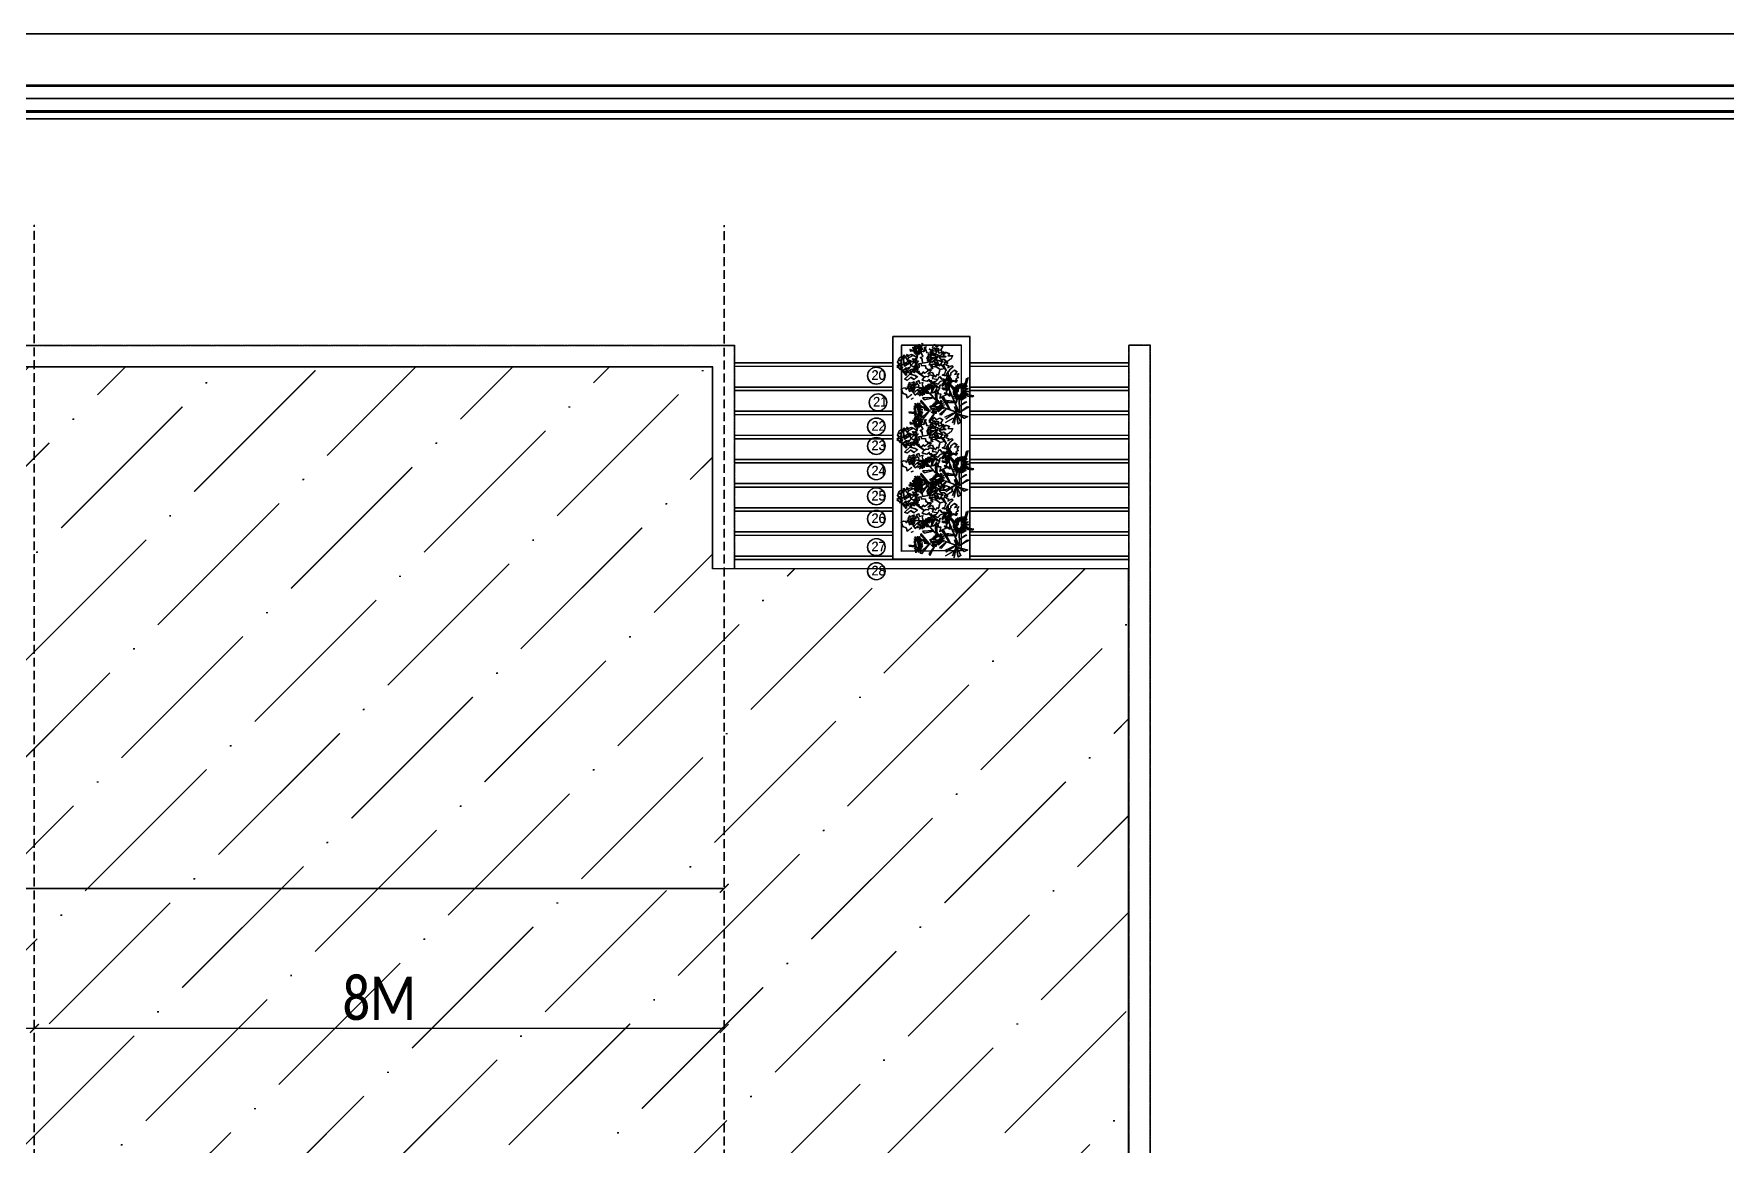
# Model space of a CAD drawing. Header units: inches. Extents: x 4821 to 127877, y 58012 to 433683.
# Drawn here: x 78021 to 97645, y 242159 to 255049 of the extents above; entities that cross this region are included whole.
import ezdxf

# ---------------------------------------------------------------- set-up
doc = ezdxf.new("R2010")
doc.units = ezdxf.units.IN
doc.header["$MEASUREMENT"] = 0
doc.linetypes.add('01-xa-b02-ground floor plan-h$0$HIDDENX2', pattern=[0.75, 0.5, -0.25])
doc.linetypes.add('DLINE', pattern=[0.55, 0.3, -0.25])
for name, color, linetype in [('A-ANNO-DIMS', 90, 'Continuous'), ('A-COLS-TONE', 252, 'Continuous'), ('A-FLOR-OVHD', 21, 'DLINE'), ('A-FLOR-STRS', 11, 'Continuous'), ('A-FURN-FIXD', 10, 'Continuous'), ('A-WALL', 53, 'Continuous'), ('ELECTRICAL', 4, 'Continuous')]:
    doc.layers.add(name, color=color, linetype=linetype)
doc.styles.add('T25-100', font='calibri.ttf', dxfattribs={"width": 0.8, "height": 250})
doc.styles.add('T25-200', font='calibri.ttf', dxfattribs={"width": 0.8, "height": 500})
doc.styles.add('Xarab', font='xarab.shx')
doc.dimstyles.new('D100', dxfattribs={"dimtxt": 250, "dimasz": 100, "dimexe": 0.18, "dimexo": 0.0625, "dimgap": 90, "dimtad": 1, "dimdec": 0, "dimrnd": 5, "dimzin": 9, "dimdsep": 46, "dimtxsty": 'T25-100', "dimblk": 'ARCHTICK', "dimcen": 90, "dimse1": 1, "dimse2": 1, "dimclrd": 256, "dimclre": 90, "dimclrt": 7, "dimazin": 0, "dimtfac": 200, "dimtdec": 0, "dimtofl": 0, "dimtmove": 2, "dimatfit": 3, "dimldrblk": 'DOT', "dimfxl": 1, "dimtolj": 1, "dimarcsym": 0})

# ---------------------------------------------------------------- blocks, each defined once
blk = doc.blocks.new('BANDA-MOATAZ')
at = {"color": 10}
blk.add_lwpolyline([(0, 0), (0, 40500), (-57155, 40500), (-57155, 0)], close=True, dxfattribs=at)
at = {"const_width": 17.5}
for points in [[(-350, 350), (-350, 40150), (-56805, 40150), (-56805, 350)], [(-525, 5112), (-525, 39975), (-56630, 39975), (-56630, 5112)]]:
    blk.add_lwpolyline(points, close=True, dxfattribs=at)
at = {"color": 131}
blk.add_lwpolyline([(-438, 438), (-438, 40062), (-56718, 40062), (-56718, 438)], close=True, dxfattribs=at)
at = {"layer": 'ELECTRICAL', "color": 131}
blk.add_lwpolyline([(-575, 5162), (-575, 39925), (-56580, 39925), (-56580, 5162)], close=True, dxfattribs=at)
blk = doc.blocks.new('A$C37701CC9')
at = {"layer": 'A-FURN-FIXD', "linetype": 'Continuous'}
for p, q in [((0.041, 0.543), (0.034, 0.505)), ((0.034, 0.505), (0.1, 0.451)), ((0.101, 0.445), (0.041, 0.543)), ((0.102, 0.473), (0.136, 0.564)), ((0.127, 0.582), (0.103, 0.475)), ((0.241, 0.512), (0.11, 0.477)), ((0.136, 0.564), (0.127, 0.582)), ((0.182, 0.572), (0.161, 0.492)), ((0.163, 0.495), (0.186, 0.562)), ((0.186, 0.562), (0.182, 0.572)), ((0.212, 0.647), (0.218, 0.655)), ((0.233, 0.597), (0.212, 0.647)), ((0.26, 0.529), (0.212, 0.539)), ((0.212, 0.539), (0.259, 0.533)), ((0.259, 0.533), (0.215, 0.559)), ((0.215, 0.559), (0.265, 0.539)), ((0.217, 0.516), (0.26, 0.529)), ((0.257, 0.52), (0.217, 0.516)), ((0.218, 0.655), (0.243, 0.601)), ((0.265, 0.539), (0.222, 0.578)), ((0.222, 0.578), (0.273, 0.549)), ((0.222, 0.488), (0.257, 0.52)), ((0.258, 0.513), (0.222, 0.488)), ((0.234, 0.48), (0.258, 0.513)), ((0.267, 0.507), (0.234, 0.48)), ((0.273, 0.549), (0.237, 0.593)), ((0.237, 0.593), (0.281, 0.562)), ((0.248, 0.47), (0.267, 0.507)), ((0.275, 0.5), (0.248, 0.47)), ((0.281, 0.562), (0.249, 0.608)), ((0.249, 0.608), (0.286, 0.571)), ((0.267, 0.464), (0.275, 0.5)), ((0.283, 0.499), (0.267, 0.464)), ((0.286, 0.571), (0.273, 0.62)), ((0.273, 0.62), (0.297, 0.575)), ((0.288, 0.469), (0.283, 0.499)), ((0.291, 0.502), (0.288, 0.469)), ((0.319, 0.508), (0.29, 0.501)), ((0.29, 0.501), (0.394, 0.463)), ((0.305, 0.472), (0.291, 0.502)), ((0.297, 0.575), (0.3, 0.624)), ((0.3, 0.624), (0.309, 0.578)), ((0.302, 0.504), (0.3, 0.508)), ((0.3, 0.505), (0.3, 0.508)), ((0.302, 0.496), (0.305, 0.472)), ((0.306, 0.494), (0.314, 0.475)), ((0.309, 0.578), (0.329, 0.622)), ((0.313, 0.507), (0.31, 0.513)), ((0.31, 0.507), (0.31, 0.513)), ((0.321, 0.507), (0.316, 0.523)), ((0.346, 0.497), (0.319, 0.52)), ((0.388, 0.473), (0.319, 0.508)), ((0.329, 0.622), (0.324, 0.578)), ((0.324, 0.578), (0.35, 0.616)), ((0.351, 0.505), (0.326, 0.525)), ((0.326, 0.525), (0.346, 0.497)), ((0.35, 0.616), (0.331, 0.574)), ((0.331, 0.574), (0.362, 0.602)), ((0.361, 0.517), (0.331, 0.536)), ((0.331, 0.536), (0.351, 0.505)), ((0.362, 0.602), (0.334, 0.567)), ((0.334, 0.567), (0.368, 0.582)), ((0.335, 0.613), (0.406, 0.656)), ((0.366, 0.534), (0.338, 0.543)), ((0.338, 0.543), (0.361, 0.517)), ((0.368, 0.582), (0.339, 0.56)), ((0.339, 0.56), (0.368, 0.557)), ((0.368, 0.557), (0.34, 0.552)), ((0.34, 0.552), (0.366, 0.534)), ((0.403, 0.636), (0.355, 0.607)), ((0.427, 0.539), (0.392, 0.53)), ((0.392, 0.53), (0.417, 0.509)), ((0.412, 0.54), (0.402, 0.545)), ((0.402, 0.545), (0.409, 0.48)), ((0.412, 0.489), (0.412, 0.54)), ((0.427, 0.463), (0.415, 0.496)), ((0.415, 0.496), (0.419, 0.461)), ((0.417, 0.509), (0.417, 0.481)), ((0.429, 0.562), (0.427, 0.539)), ((0.431, 0.497), (0.427, 0.463)), ((0.447, 0.555), (0.429, 0.562)), ((0.43, 0.469), (0.431, 0.497)), ((0.448, 0.493), (0.43, 0.469)), ((0.434, 0.47), (0.448, 0.493)), ((0.468, 0.577), (0.447, 0.555)), ((0.472, 0.539), (0.468, 0.577)), ((0.49, 0.566), (0.472, 0.539)), ((0.472, 0.486), (0.48, 0.504)), ((0.48, 0.504), (0.496, 0.508)), ((0.512, 0.546), (0.49, 0.566)), ((0.496, 0.508), (0.512, 0.546)), ((0.527, 0.504), (0.515, 0.491)), ((0.543, 0.542), (0.527, 0.504)), ((0.56, 0.534), (0.543, 0.542)), ((0.551, 0.493), (0.56, 0.534)), ((0.569, 0.505), (0.551, 0.493)), ((0.583, 0.483), (0.569, 0.505)), ((0.601, 0.505), (0.583, 0.483)), ((0.614, 0.479), (0.601, 0.505)), ((0.622, 0.533), (0.608, 0.499)), ((0.608, 0.499), (0.642, 0.477)), ((0.623, 0.546), (0.622, 0.533)), ((0.65, 0.57), (0.623, 0.546)), ((0.665, 0.526), (0.65, 0.57)), ((0.657, 0.508), (0.678, 0.483)), ((0.675, 0.441), (0.66, 0.507)), ((0.66, 0.507), (0.674, 0.445)), ((0.68, 0.544), (0.665, 0.526)), ((0.674, 0.445), (0.711, 0.497)), ((0.678, 0.483), (0.698, 0.497)), ((0.704, 0.512), (0.68, 0.544)), ((0.684, 0.501), (0.704, 0.512)), ((0.698, 0.497), (0.706, 0.482)), ((0.711, 0.497), (0.71, 0.449)), ((0.762, 0.502), (0.735, 0.474)), ((0.786, 0.479), (0.762, 0.502)), ((0.009, 0.462), (0, 0.435)), ((0, 0.435), (0.101, 0.445)), ((0.005, 0.397), (0.104, 0.447)), ((0.104, 0.447), (0.009, 0.462)), ((0.114, 0.45), (0.026, 0.381)), ((0.049, 0.32), (0.069, 0.405)), ((0.083, 0.336), (0.116, 0.442)), ((0.118, 0.445), (0.098, 0.326)), ((0.1, 0.451), (0.169, 0.447)), ((0.365, 0.443), (0.102, 0.473)), ((0.161, 0.465), (0.107, 0.451)), ((0.191, 0.348), (0.116, 0.448)), ((0.132, 0.304), (0.173, 0.369)), ((0.175, 0.369), (0.14, 0.286)), ((0.3, 0.369), (0.157, 0.397)), ((0.169, 0.447), (0.161, 0.465)), ((0.167, 0.393), (0.301, 0.354)), ((0.207, 0.315), (0.185, 0.337)), ((0.205, 0.326), (0.185, 0.337)), ((0.191, 0.348), (0.221, 0.321)), ((0.192, 0.465), (0.217, 0.487)), ((0.204, 0.467), (0.227, 0.485)), ((0.244, 0.22), (0.205, 0.335)), ((0.205, 0.334), (0.216, 0.228)), ((0.23, 0.398), (0.211, 0.457)), ((0.231, 0.32), (0.214, 0.358)), ((0.214, 0.358), (0.224, 0.32)), ((0.217, 0.458), (0.25, 0.39)), ((0.25, 0.39), (0.23, 0.398)), ((0.236, 0.358), (0.231, 0.32)), ((0.24, 0.321), (0.236, 0.358)), ((0.254, 0.347), (0.24, 0.321)), ((0.251, 0.307), (0.268, 0.339)), ((0.252, 0.323), (0.254, 0.347)), ((0.268, 0.339), (0.252, 0.323)), ((0.388, 0.329), (0.258, 0.297)), ((0.313, 0.395), (0.28, 0.451)), ((0.505, 0.481), (0.284, 0.433)), ((0.317, 0.407), (0.284, 0.433)), ((0.285, 0.45), (0.327, 0.391)), ((0.299, 0.367), (0.288, 0.333)), ((0.288, 0.333), (0.325, 0.355)), ((0.303, 0.406), (0.299, 0.367)), ((0.301, 0.354), (0.3, 0.369)), ((0.356, 0.416), (0.303, 0.406)), ((0.312, 0.492), (0.314, 0.475)), ((0.327, 0.391), (0.313, 0.395)), ((0.323, 0.489), (0.328, 0.481)), ((0.325, 0.355), (0.331, 0.334)), ((0.326, 0.488), (0.328, 0.481)), ((0.331, 0.334), (0.356, 0.336)), ((0.366, 0.454), (0.341, 0.421)), ((0.341, 0.421), (0.356, 0.416)), ((0.364, 0.39), (0.347, 0.442)), ((0.348, 0.445), (0.379, 0.381)), ((0.352, 0.335), (0.37, 0.335)), ((0.379, 0.381), (0.364, 0.39)), ((0.365, 0.443), (0.4, 0.448)), ((0.365, 0.31), (0.388, 0.329)), ((0.377, 0.421), (0.366, 0.454)), ((0.369, 0.347), (0.38, 0.36)), ((0.37, 0.335), (0.369, 0.347)), ((0.406, 0.425), (0.377, 0.421)), ((0.413, 0.434), (0.378, 0.415)), ((0.378, 0.415), (0.408, 0.434)), ((0.378, 0.362), (0.489, 0.275)), ((0.41, 0.445), (0.38, 0.441)), ((0.38, 0.441), (0.413, 0.434)), ((0.38, 0.36), (0.412, 0.37)), ((0.414, 0.452), (0.385, 0.462)), ((0.385, 0.462), (0.41, 0.445)), ((0.409, 0.43), (0.394, 0.39)), ((0.394, 0.39), (0.418, 0.428)), ((0.417, 0.317), (0.396, 0.341)), ((0.419, 0.461), (0.398, 0.481)), ((0.398, 0.481), (0.414, 0.452)), ((0.409, 0.411), (0.406, 0.425)), ((0.411, 0.439), (0.409, 0.432)), ((0.409, 0.434), (0.411, 0.432)), ((0.412, 0.37), (0.409, 0.411)), ((0.414, 0.448), (0.411, 0.439)), ((0.411, 0.432), (0.415, 0.43)), ((0.418, 0.455), (0.414, 0.448)), ((0.415, 0.43), (0.419, 0.43)), ((0.417, 0.481), (0.438, 0.471)), ((0.418, 0.428), (0.417, 0.397)), ((0.417, 0.397), (0.424, 0.427)), ((0.421, 0.463), (0.418, 0.455)), ((0.419, 0.43), (0.426, 0.431)), ((0.426, 0.466), (0.421, 0.463)), ((0.424, 0.427), (0.432, 0.407)), ((0.444, 0.38), (0.425, 0.351)), ((0.425, 0.351), (0.443, 0.332)), ((0.432, 0.466), (0.426, 0.466)), ((0.426, 0.431), (0.428, 0.433)), ((0.428, 0.433), (0.433, 0.441)), ((0.432, 0.407), (0.428, 0.429)), ((0.428, 0.429), (0.444, 0.421)), ((0.435, 0.46), (0.432, 0.466)), ((0.444, 0.421), (0.432, 0.435)), ((0.432, 0.435), (0.45, 0.429)), ((0.433, 0.441), (0.436, 0.449)), ((0.455, 0.484), (0.434, 0.47)), ((0.45, 0.429), (0.434, 0.439)), ((0.434, 0.439), (0.453, 0.438)), ((0.436, 0.449), (0.435, 0.46)), ((0.437, 0.448), (0.457, 0.453)), ((0.453, 0.438), (0.437, 0.448)), ((0.438, 0.464), (0.455, 0.484)), ((0.457, 0.471), (0.438, 0.464)), ((0.438, 0.471), (0.448, 0.469)), ((0.44, 0.454), (0.457, 0.471)), ((0.457, 0.453), (0.44, 0.454)), ((0.443, 0.332), (0.453, 0.318)), ((0.459, 0.427), (0.444, 0.407)), ((0.444, 0.407), (0.444, 0.38)), ((0.445, 0.472), (0.449, 0.487)), ((0.449, 0.487), (0.472, 0.486)), ((0.471, 0.37), (0.457, 0.343)), ((0.457, 0.343), (0.458, 0.309)), ((0.463, 0.404), (0.459, 0.427)), ((0.462, 0.458), (0.479, 0.466)), ((0.492, 0.391), (0.463, 0.404)), ((0.483, 0.48), (0.464, 0.463)), ((0.494, 0.318), (0.471, 0.37)), ((0.479, 0.466), (0.483, 0.48)), ((0.48, 0.373), (0.492, 0.391)), ((0.509, 0.473), (0.481, 0.449)), ((0.481, 0.449), (0.5, 0.42)), ((0.516, 0.336), (0.494, 0.318)), ((0.5, 0.42), (0.505, 0.449)), ((0.5, 0.355), (0.52, 0.376)), ((0.524, 0.341), (0.5, 0.355)), ((0.513, 0.477), (0.505, 0.481)), ((0.505, 0.449), (0.527, 0.464)), ((0.515, 0.491), (0.509, 0.473)), ((0.509, 0.388), (0.551, 0.413)), ((0.52, 0.376), (0.509, 0.388)), ((0.537, 0.305), (0.516, 0.336)), ((0.528, 0.337), (0.524, 0.341)), ((0.609, 0.434), (0.527, 0.471)), ((0.527, 0.464), (0.53, 0.468)), ((0.553, 0.336), (0.528, 0.337)), ((0.531, 0.47), (0.594, 0.457)), ((0.55, 0.29), (0.553, 0.336)), ((0.572, 0.332), (0.55, 0.29)), ((0.554, 0.456), (0.554, 0.415)), ((0.554, 0.415), (0.602, 0.378)), ((0.586, 0.296), (0.572, 0.332)), ((0.612, 0.337), (0.585, 0.351)), ((0.585, 0.351), (0.586, 0.296)), ((0.592, 0.475), (0.614, 0.479)), ((0.594, 0.457), (0.592, 0.475)), ((0.593, 0.425), (0.618, 0.453)), ((0.603, 0.411), (0.593, 0.425)), ((0.602, 0.378), (0.594, 0.377)), ((0.594, 0.377), (0.612, 0.337)), ((0.654, 0.381), (0.598, 0.421)), ((0.598, 0.421), (0.654, 0.409)), ((0.602, 0.402), (0.603, 0.411)), ((0.626, 0.366), (0.602, 0.402)), ((0.629, 0.365), (0.614, 0.389)), ((0.614, 0.389), (0.654, 0.381)), ((0.618, 0.35), (0.626, 0.366)), ((0.633, 0.326), (0.618, 0.35)), ((0.654, 0.409), (0.621, 0.463)), ((0.621, 0.463), (0.675, 0.441)), ((0.631, 0.33), (0.629, 0.365)), ((0.687, 0.368), (0.631, 0.33)), ((0.65, 0.343), (0.633, 0.326)), ((0.642, 0.477), (0.644, 0.455)), ((0.677, 0.427), (0.646, 0.357)), ((0.646, 0.357), (0.663, 0.415)), ((0.68, 0.321), (0.65, 0.343)), ((0.663, 0.415), (0.723, 0.406)), ((0.667, 0.337), (0.687, 0.368)), ((0.704, 0.323), (0.667, 0.337)), ((0.688, 0.447), (0.669, 0.347)), ((0.669, 0.347), (0.72, 0.372)), ((0.688, 0.365), (0.677, 0.427)), ((0.761, 0.385), (0.679, 0.415)), ((0.679, 0.415), (0.688, 0.365)), ((0.693, 0.337), (0.68, 0.321)), ((0.723, 0.406), (0.688, 0.447)), ((0.712, 0.332), (0.693, 0.337)), ((0.731, 0.39), (0.701, 0.362)), ((0.701, 0.362), (0.704, 0.323)), ((0.703, 0.389), (0.73, 0.434)), ((0.747, 0.37), (0.703, 0.389)), ((0.706, 0.482), (0.731, 0.478)), ((0.706, 0.367), (0.73, 0.354)), ((0.71, 0.449), (0.759, 0.456)), ((0.713, 0.347), (0.712, 0.332)), ((0.722, 0.34), (0.713, 0.347)), ((0.728, 0.356), (0.722, 0.34)), ((0.73, 0.434), (0.761, 0.385)), ((0.73, 0.354), (0.731, 0.39)), ((0.731, 0.478), (0.743, 0.456)), ((0.759, 0.456), (0.733, 0.439)), ((0.733, 0.439), (0.77, 0.412)), ((0.752, 0.336), (0.741, 0.359)), ((0.743, 0.456), (0.757, 0.454)), ((0.76, 0.391), (0.747, 0.37)), ((0.81, 0.334), (0.752, 0.336)), ((0.757, 0.454), (0.763, 0.431)), ((0.77, 0.412), (0.76, 0.391)), ((0.781, 0.371), (0.76, 0.387)), ((0.763, 0.431), (0.773, 0.418)), ((0.809, 0.346), (0.768, 0.316)), ((0.768, 0.307), (0.806, 0.342)), ((0.773, 0.418), (0.769, 0.414)), ((0.773, 0.318), (0.81, 0.334)), ((0.778, 0.442), (0.786, 0.479)), ((0.807, 0.429), (0.778, 0.442)), ((0.781, 0.405), (0.807, 0.429)), ((0.096, 0.176), (0.164, 0.243)), ((0.112, 0.171), (0.096, 0.176)), ((0.166, 0.241), (0.112, 0.171)), ((0.14, 0.286), (0.132, 0.304)), ((0.204, 0.202), (0.133, 0.103)), ((0.148, 0.091), (0.204, 0.199)), ((0.198, 0.28), (0.158, 0.254)), ((0.158, 0.254), (0.187, 0.257)), ((0.207, 0.283), (0.167, 0.284)), ((0.167, 0.284), (0.198, 0.28)), ((0.187, 0.257), (0.168, 0.229)), ((0.168, 0.229), (0.205, 0.252)), ((0.173, 0.305), (0.207, 0.283)), ((0.209, 0.293), (0.173, 0.305)), ((0.205, 0.252), (0.179, 0.218)), ((0.179, 0.218), (0.209, 0.247)), ((0.209, 0.295), (0.184, 0.322)), ((0.207, 0.31), (0.184, 0.322)), ((0.199, 0.277), (0.196, 0.265)), ((0.196, 0.265), (0.202, 0.255)), ((0.226, 0.156), (0.198, 0.214)), ((0.206, 0.288), (0.199, 0.277)), ((0.202, 0.255), (0.21, 0.255)), ((0.205, 0.203), (0.322, 0.151)), ((0.208, 0.291), (0.206, 0.288)), ((0.209, 0.247), (0.207, 0.217)), ((0.214, 0.242), (0.207, 0.217)), ((0.209, 0.324), (0.225, 0.315)), ((0.213, 0.256), (0.21, 0.255)), ((0.311, 0.144), (0.212, 0.196)), ((0.212, 0.196), (0.261, 0.149)), ((0.235, 0.163), (0.212, 0.191)), ((0.215, 0.309), (0.219, 0.306)), ((0.219, 0.306), (0.216, 0.306)), ((0.216, 0.228), (0.244, 0.22)), ((0.217, 0.303), (0.221, 0.307)), ((0.229, 0.319), (0.221, 0.307)), ((0.235, 0.324), (0.229, 0.319)), ((0.229, 0.266), (0.233, 0.269)), ((0.233, 0.269), (0.239, 0.277)), ((0.241, 0.323), (0.235, 0.324)), ((0.242, 0.233), (0.236, 0.263)), ((0.236, 0.263), (0.253, 0.249)), ((0.238, 0.239), (0.242, 0.233)), ((0.239, 0.277), (0.244, 0.285)), ((0.253, 0.249), (0.239, 0.273)), ((0.239, 0.273), (0.262, 0.27)), ((0.246, 0.318), (0.241, 0.323)), ((0.243, 0.282), (0.271, 0.286)), ((0.262, 0.27), (0.243, 0.282)), ((0.244, 0.285), (0.248, 0.296)), ((0.249, 0.307), (0.246, 0.318)), ((0.248, 0.296), (0.249, 0.307)), ((0.251, 0.296), (0.276, 0.312)), ((0.276, 0.312), (0.251, 0.307)), ((0.271, 0.286), (0.251, 0.296)), ((0.273, 0.294), (0.365, 0.31)), ((0.368, 0.25), (0.288, 0.286)), ((0.319, 0.185), (0.313, 0.277)), ((0.316, 0.271), (0.339, 0.173)), ((0.339, 0.173), (0.319, 0.185)), ((0.37, 0.32), (0.357, 0.283)), ((0.357, 0.283), (0.37, 0.273)), ((0.405, 0.31), (0.359, 0.268)), ((0.36, 0.264), (0.417, 0.309)), ((0.4, 0.208), (0.362, 0.178)), ((0.362, 0.178), (0.395, 0.196)), ((0.403, 0.216), (0.365, 0.196)), ((0.365, 0.196), (0.4, 0.208)), ((0.376, 0.218), (0.366, 0.248)), ((0.396, 0.2), (0.366, 0.151)), ((0.366, 0.151), (0.4, 0.197)), ((0.368, 0.246), (0.387, 0.222)), ((0.369, 0.249), (0.399, 0.237)), ((0.37, 0.273), (0.383, 0.287)), ((0.411, 0.227), (0.382, 0.217)), ((0.382, 0.217), (0.403, 0.216)), ((0.383, 0.287), (0.402, 0.279)), ((0.385, 0.141), (0.39, 0.169)), ((0.415, 0.231), (0.388, 0.239)), ((0.388, 0.239), (0.411, 0.227)), ((0.39, 0.165), (0.41, 0.204)), ((0.4, 0.197), (0.39, 0.165)), ((0.39, 0.169), (0.413, 0.177)), ((0.419, 0.238), (0.4, 0.246)), ((0.4, 0.246), (0.415, 0.231)), ((0.412, 0.154), (0.4, 0.168)), ((0.424, 0.245), (0.401, 0.264)), ((0.401, 0.264), (0.419, 0.238)), ((0.402, 0.279), (0.407, 0.283)), ((0.417, 0.309), (0.405, 0.31)), ((0.407, 0.283), (0.413, 0.283)), ((0.41, 0.234), (0.41, 0.234)), ((0.41, 0.204), (0.415, 0.187)), ((0.411, 0.174), (0.423, 0.149)), ((0.413, 0.283), (0.414, 0.301)), ((0.413, 0.177), (0.422, 0.191)), ((0.414, 0.256), (0.427, 0.324)), ((0.414, 0.301), (0.417, 0.317)), ((0.415, 0.187), (0.418, 0.212)), ((0.424, 0.251), (0.417, 0.275)), ((0.417, 0.275), (0.424, 0.245)), ((0.418, 0.212), (0.429, 0.201)), ((0.42, 0.215), (0.463, 0.131)), ((0.421, 0.22), (0.423, 0.212)), ((0.429, 0.201), (0.421, 0.218)), ((0.421, 0.218), (0.435, 0.211)), ((0.422, 0.191), (0.433, 0.182)), ((0.431, 0.299), (0.424, 0.251)), ((0.425, 0.222), (0.438, 0.224)), ((0.435, 0.211), (0.425, 0.222)), ((0.427, 0.226), (0.44, 0.235)), ((0.438, 0.224), (0.427, 0.226)), ((0.449, 0.299), (0.429, 0.258)), ((0.429, 0.258), (0.431, 0.299)), ((0.43, 0.231), (0.447, 0.239)), ((0.44, 0.235), (0.43, 0.231)), ((0.432, 0.182), (0.43, 0.147)), ((0.434, 0.25), (0.455, 0.265)), ((0.445, 0.255), (0.434, 0.25)), ((0.442, 0.21), (0.434, 0.185)), ((0.435, 0.265), (0.449, 0.299)), ((0.452, 0.285), (0.435, 0.265)), ((0.435, 0.244), (0.445, 0.255)), ((0.447, 0.239), (0.435, 0.244)), ((0.439, 0.259), (0.452, 0.285)), ((0.455, 0.265), (0.439, 0.259)), ((0.439, 0.185), (0.454, 0.164)), ((0.463, 0.206), (0.442, 0.21)), ((0.458, 0.309), (0.448, 0.309)), ((0.45, 0.307), (0.476, 0.303)), ((0.454, 0.164), (0.466, 0.175)), ((0.484, 0.217), (0.463, 0.206)), ((0.466, 0.175), (0.486, 0.165)), ((0.476, 0.303), (0.479, 0.287)), ((0.479, 0.287), (0.494, 0.289)), ((0.494, 0.289), (0.481, 0.26)), ((0.481, 0.26), (0.498, 0.232)), ((0.487, 0.183), (0.484, 0.217)), ((0.486, 0.165), (0.51, 0.164)), ((0.514, 0.185), (0.487, 0.183)), ((0.498, 0.232), (0.512, 0.218)), ((0.51, 0.164), (0.514, 0.185)), ((0.512, 0.218), (0.519, 0.235)), ((0.519, 0.235), (0.529, 0.248)), ((0.524, 0.285), (0.537, 0.305)), ((0.534, 0.265), (0.524, 0.285)), ((0.526, 0.247), (0.627, 0.167)), ((0.529, 0.248), (0.534, 0.265)), ((0.551, 0.183), (0.533, 0.145)), ((0.571, 0.165), (0.549, 0.187)), ((0.581, 0.248), (0.557, 0.219)), ((0.561, 0.22), (0.571, 0.225)), ((0.58, 0.314), (0.563, 0.261)), ((0.563, 0.261), (0.581, 0.248)), ((0.571, 0.225), (0.579, 0.208)), ((0.598, 0.123), (0.571, 0.165)), ((0.579, 0.208), (0.595, 0.215)), ((0.61, 0.285), (0.58, 0.314)), ((0.595, 0.215), (0.607, 0.196)), ((0.636, 0.15), (0.596, 0.169)), ((0.596, 0.169), (0.629, 0.127)), ((0.607, 0.188), (0.621, 0.213)), ((0.607, 0.196), (0.607, 0.188)), ((0.634, 0.288), (0.61, 0.285)), ((0.638, 0.196), (0.62, 0.199)), ((0.62, 0.199), (0.636, 0.15)), ((0.621, 0.213), (0.641, 0.21)), ((0.634, 0.166), (0.625, 0.166)), ((0.625, 0.166), (0.638, 0.135)), ((0.646, 0.251), (0.634, 0.288)), ((0.646, 0.208), (0.634, 0.166)), ((0.641, 0.21), (0.637, 0.233)), ((0.637, 0.233), (0.669, 0.233)), ((0.656, 0.201), (0.638, 0.196)), ((0.705, 0.216), (0.643, 0.186)), ((0.643, 0.186), (0.676, 0.151)), ((0.667, 0.253), (0.646, 0.251)), ((0.688, 0.214), (0.646, 0.208)), ((0.65, 0.184), (0.688, 0.214)), ((0.676, 0.151), (0.65, 0.184)), ((0.656, 0.324), (0.661, 0.27)), ((0.683, 0.215), (0.656, 0.201)), ((0.661, 0.27), (0.7, 0.277)), ((0.669, 0.233), (0.667, 0.253)), ((0.712, 0.224), (0.675, 0.157)), ((0.695, 0.236), (0.683, 0.215)), ((0.703, 0.164), (0.683, 0.095)), ((0.684, 0.204), (0.705, 0.216)), ((0.731, 0.152), (0.684, 0.204)), ((0.714, 0.188), (0.695, 0.236)), ((0.7, 0.277), (0.726, 0.264)), ((0.704, 0.07), (0.703, 0.164)), ((0.733, 0.194), (0.712, 0.224)), ((0.734, 0.236), (0.714, 0.188)), ((0.726, 0.264), (0.725, 0.292)), ((0.725, 0.292), (0.779, 0.285)), ((0.762, 0.243), (0.725, 0.222)), ((0.725, 0.222), (0.728, 0.236)), ((0.728, 0.236), (0.754, 0.248)), ((0.732, 0.185), (0.733, 0.194)), ((0.777, 0.188), (0.734, 0.236)), ((0.782, 0.256), (0.753, 0.265)), ((0.753, 0.265), (0.781, 0.26)), ((0.756, 0.175), (0.753, 0.163)), ((0.76, 0.196), (0.756, 0.175)), ((0.781, 0.26), (0.757, 0.285)), ((0.757, 0.285), (0.784, 0.267)), ((0.757, 0.25), (0.782, 0.256)), ((0.783, 0.246), (0.757, 0.25)), ((0.788, 0.246), (0.765, 0.229)), ((0.765, 0.229), (0.783, 0.246)), ((0.768, 0.316), (0.768, 0.307)), ((0.779, 0.285), (0.773, 0.318)), ((0.773, 0.108), (0.777, 0.188)), ((0.784, 0.267), (0.776, 0.295)), ((0.776, 0.295), (0.79, 0.276)), ((0.78, 0.222), (0.788, 0.246)), ((0.798, 0.245), (0.78, 0.222)), ((0.79, 0.276), (0.794, 0.309)), ((0.792, 0.221), (0.798, 0.245)), ((0.803, 0.243), (0.792, 0.221)), ((0.794, 0.309), (0.8, 0.275)), ((0.8, 0.275), (0.82, 0.31)), ((0.803, 0.31), (0.8, 0.285)), ((0.8, 0.218), (0.803, 0.243)), ((0.809, 0.24), (0.8, 0.218)), ((0.809, 0.19), (0.806, 0.211)), ((0.807, 0.214), (0.826, 0.191)), ((0.813, 0.217), (0.809, 0.24)), ((0.826, 0.191), (0.809, 0.19)), ((0.82, 0.31), (0.81, 0.278)), ((0.81, 0.278), (0.834, 0.303)), ((0.817, 0.247), (0.813, 0.217)), ((0.835, 0.218), (0.814, 0.244)), ((0.834, 0.303), (0.82, 0.277)), ((0.82, 0.277), (0.85, 0.289)), ((0.85, 0.289), (0.825, 0.271)), ((0.825, 0.271), (0.852, 0.263)), ((0.85, 0.239), (0.825, 0.25)), ((0.825, 0.25), (0.835, 0.218)), ((0.852, 0.263), (0.827, 0.264)), ((0.827, 0.264), (0.85, 0.239)), ((0.853, 0.316), (0.837, 0.326)), ((0.133, 0.103), (0.148, 0.091)), ((0.197, 0.089), (0.153, 0.08)), ((0.153, 0.08), (0.194, 0.079)), ((0.194, 0.079), (0.159, 0.053)), ((0.159, 0.053), (0.191, 0.064)), ((0.209, 0.092), (0.162, 0.108)), ((0.162, 0.108), (0.197, 0.089)), ((0.177, 0.048), (0.205, 0.067)), ((0.191, 0.064), (0.177, 0.048)), ((0.214, 0.1), (0.185, 0.121)), ((0.185, 0.121), (0.209, 0.092)), ((0.215, 0.093), (0.198, 0.087)), ((0.198, 0.087), (0.199, 0.077)), ((0.199, 0.077), (0.212, 0.074)), ((0.223, 0.1), (0.2, 0.133)), ((0.2, 0.133), (0.214, 0.1)), ((0.2, 0.051), (0.216, 0.069)), ((0.205, 0.067), (0.2, 0.051)), ((0.212, 0.074), (0.223, 0.074)), ((0.232, 0.095), (0.215, 0.093)), ((0.234, 0.102), (0.216, 0.134)), ((0.216, 0.134), (0.223, 0.1)), ((0.216, 0.069), (0.222, 0.059)), ((0.238, 0.01), (0.22, 0.053)), ((0.222, 0.059), (0.228, 0.071)), ((0.223, 0.074), (0.234, 0.075)), ((0.227, 0.054), (0.247, 0.007)), ((0.228, 0.071), (0.238, 0.061)), ((0.247, 0.104), (0.23, 0.141)), ((0.23, 0.141), (0.234, 0.102)), ((0.248, 0.098), (0.232, 0.095)), ((0.234, 0.075), (0.251, 0.078)), ((0.261, 0.149), (0.235, 0.163)), ((0.238, 0.061), (0.244, 0.073)), ((0.247, 0.007), (0.238, 0.01)), ((0.244, 0.073), (0.259, 0.062)), ((0.253, 0.144), (0.245, 0.11)), ((0.26, 0.099), (0.248, 0.098)), ((0.25, 0.102), (0.253, 0.144)), ((0.265, 0.143), (0.25, 0.102)), ((0.251, 0.078), (0.265, 0.084)), ((0.256, 0.101), (0.265, 0.143)), ((0.278, 0.14), (0.256, 0.101)), ((0.259, 0.062), (0.257, 0.076)), ((0.257, 0.076), (0.271, 0.067)), ((0.269, 0.099), (0.26, 0.099)), ((0.267, 0.104), (0.278, 0.14)), ((0.296, 0.135), (0.267, 0.104)), ((0.268, 0.084), (0.272, 0.089)), ((0.273, 0.096), (0.269, 0.099)), ((0.271, 0.067), (0.272, 0.081)), ((0.272, 0.089), (0.273, 0.096)), ((0.272, 0.081), (0.292, 0.075)), ((0.273, 0.101), (0.296, 0.135)), ((0.273, 0.097), (0.307, 0.115)), ((0.307, 0.115), (0.273, 0.101)), ((0.309, 0.088), (0.273, 0.097)), ((0.292, 0.075), (0.279, 0.091)), ((0.279, 0.091), (0.309, 0.088)), ((0.322, 0.151), (0.311, 0.144)), ((0.362, 0.083), (0.36, 0.063)), ((0.4, 0.082), (0.381, 0.03)), ((0.381, 0.03), (0.412, 0.035)), ((0.402, 0.144), (0.385, 0.141)), ((0.388, 0.115), (0.402, 0.144)), ((0.417, 0.1), (0.388, 0.115)), ((0.423, 0.149), (0.412, 0.154)), ((0.412, 0.035), (0.437, 0.004)), ((0.43, 0.147), (0.416, 0.119)), ((0.416, 0.119), (0.417, 0.1)), ((0.439, 0.096), (0.419, 0.103)), ((0.419, 0.103), (0.452, 0.098)), ((0.425, 0.107), (0.433, 0.109)), ((0.433, 0.109), (0.438, 0.124)), ((0.436, 0.088), (0.47, 0.098)), ((0.454, 0.065), (0.436, 0.088)), ((0.437, 0.004), (0.483, 0)), ((0.438, 0.124), (0.448, 0.124)), ((0.438, 0.07), (0.439, 0.096)), ((0.468, 0.073), (0.438, 0.07)), ((0.466, 0.115), (0.442, 0.104)), ((0.442, 0.104), (0.472, 0.092)), ((0.452, 0.098), (0.449, 0.133)), ((0.449, 0.133), (0.465, 0.103)), ((0.472, 0.092), (0.454, 0.065)), ((0.46, 0.091), (0.466, 0.115)), ((0.465, 0.131), (0.461, 0.088)), ((0.461, 0.088), (0.493, 0.104)), ((0.465, 0.103), (0.483, 0.153)), ((0.492, 0.114), (0.465, 0.131)), ((0.465, 0.044), (0.471, 0.057)), ((0.483, 0.059), (0.468, 0.073)), ((0.48, 0.043), (0.469, 0.043)), ((0.47, 0.098), (0.492, 0.114)), ((0.501, 0.072), (0.479, 0.08)), ((0.479, 0.08), (0.483, 0.059)), ((0.486, 0.027), (0.48, 0.043)), ((0.483, 0.153), (0.486, 0.117)), ((0.483, 0), (0.486, 0.027)), ((0.494, 0.141), (0.485, 0.149)), ((0.486, 0.117), (0.514, 0.138)), ((0.52, 0.089), (0.492, 0.073)), ((0.493, 0.104), (0.501, 0.072)), ((0.501, 0.145), (0.494, 0.141)), ((0.508, 0.138), (0.501, 0.145)), ((0.514, 0.138), (0.508, 0.103)), ((0.508, 0.103), (0.52, 0.089)), ((0.533, 0.145), (0.565, 0.121)), ((0.565, 0.121), (0.547, 0.082)), ((0.547, 0.082), (0.565, 0.058)), ((0.565, 0.058), (0.598, 0.123)), ((0.669, 0.103), (0.597, 0.084)), ((0.597, 0.084), (0.664, 0.057)), ((0.638, 0.135), (0.598, 0.137)), ((0.598, 0.137), (0.626, 0.099)), ((0.629, 0.127), (0.619, 0.1)), ((0.619, 0.1), (0.644, 0.069)), ((0.626, 0.099), (0.646, 0.121)), ((0.644, 0.069), (0.668, 0.049)), ((0.646, 0.121), (0.663, 0.145)), ((0.663, 0.145), (0.652, 0.067)), ((0.652, 0.067), (0.669, 0.103)), ((0.664, 0.057), (0.685, 0.073)), ((0.685, 0.073), (0.666, 0.037)), ((0.666, 0.037), (0.676, 0.058)), ((0.668, 0.049), (0.697, 0.023)), ((0.675, 0.157), (0.731, 0.152)), ((0.676, 0.058), (0.71, 0.06)), ((0.683, 0.095), (0.773, 0.108)), ((0.705, 0.144), (0.694, 0.132)), ((0.71, 0.06), (0.695, 0.069)), ((0.695, 0.069), (0.709, 0.025)), ((0.697, 0.023), (0.723, 0.047)), ((0.721, 0.144), (0.704, 0.07)), ((0.732, 0.136), (0.705, 0.144)), ((0.709, 0.025), (0.734, 0.081)), ((0.792, 0.115), (0.721, 0.144)), ((0.723, 0.047), (0.743, 0.041)), ((0.753, 0.155), (0.732, 0.136)), ((0.734, 0.081), (0.755, 0.06)), ((0.743, 0.041), (0.777, 0.069)), ((0.753, 0.163), (0.755, 0.152)), ((0.768, 0.148), (0.753, 0.155)), ((0.755, 0.06), (0.759, 0.097)), ((0.759, 0.097), (0.76, 0.115)), ((0.76, 0.115), (0.792, 0.115)), ((0.767, 0.119), (0.779, 0.14)), ((0.786, 0.09), (0.767, 0.119)), ((0.77, 0.164), (0.768, 0.148)), ((0.792, 0.145), (0.77, 0.164)), ((0.777, 0.069), (0.786, 0.09))]:
    blk.add_line(p, q, dxfattribs=at)
for points in [[(0.31, 0.525), (0.319, 0.53), (0.325, 0.535), (0.332, 0.548), (0.331, 0.56), (0.327, 0.568), (0.315, 0.572), (0.299, 0.572), (0.291, 0.563), (0.28, 0.549), (0.27, 0.539), (0.26, 0.525), (0.27, 0.51), (0.284, 0.507), (0.297, 0.513)], [(0.31, 0.525), (0.309, 0.523), (0.307, 0.522), (0.305, 0.521), (0.303, 0.52), (0.301, 0.518), (0.299, 0.516), (0.297, 0.513), (0.297, 0.513)], [(0.423, 0.225), (0.425, 0.227), (0.43, 0.235), (0.433, 0.243), (0.436, 0.253), (0.439, 0.262), (0.439, 0.267), (0.434, 0.264), (0.425, 0.251), (0.418, 0.237), (0.408, 0.222), (0.402, 0.212), (0.397, 0.199), (0.405, 0.198), (0.413, 0.207), (0.42, 0.217), (0.424, 0.228)], [(0.8, 0.25), (0.803, 0.249), (0.808, 0.25), (0.815, 0.254), (0.819, 0.263), (0.818, 0.27), (0.812, 0.27), (0.804, 0.272), (0.794, 0.271), (0.789, 0.264), (0.786, 0.257), (0.79, 0.25), (0.798, 0.249), (0.803, 0.25)]]:
    blk.add_lwpolyline(points, dxfattribs=at)
blk = doc.blocks.new('_ArchTick')
at = {"color": 0, "linetype": 'ByBlock', "const_width": 0.15}
blk.add_lwpolyline([(-0.5, -0.5), (0.5, 0.5)], dxfattribs=at)
blk = doc.blocks.new('*D181')
at = {"layer": 'A-ANNO-DIMS', "lineweight": -2, "transparency": 16777216}
blk.add_line((86028, 243514), (78028, 243514), dxfattribs=at)
at = {"layer": 'Defpoints', "color": 0, "transparency": 16777216}
for p in [(78028, 243514), (78028, 242403), (86028, 242403)]:
    blk.add_point(p, dxfattribs=at)
at = {"layer": 'A-ANNO-DIMS', "lineweight": -2, "transparency": 16777216, "xscale": 100, "yscale": 100, "zscale": 100, "rotation": 180}
blk.add_blockref('_ArchTick', (78028, 243514), dxfattribs=at)
at = {"layer": 'A-ANNO-DIMS', "lineweight": -2, "transparency": 16777216, "xscale": 100, "yscale": 100, "zscale": 100}
blk.add_blockref('_ArchTick', (86028, 243514), dxfattribs=at)
at = {"layer": 'A-ANNO-DIMS', "color": 7, "transparency": 16777216, "insert": (82028, 243861), "char_height": 500, "attachment_point": 5, "style": 'T25-200'}
blk.add_mtext('\\A1;8M', dxfattribs=at)
blk = doc.blocks.new('_Dot')
at = {"lineweight": -2}
blk.add_line((-0.5, 0), (-1, 0), dxfattribs=at)
at = {"const_width": 0.5}
blk.add_lwpolyline([(-0.25, 0, 1), (0.25, 0, 1)], format="xyb", close=True, dxfattribs=at)
blk = doc.blocks.new('*D150')
at = {"layer": 'A-ANNO-DIMS', "lineweight": -2, "transparency": 16777216}
blk.add_line((78028, 243514), (70028, 243514), dxfattribs=at)
at = {"layer": 'Defpoints', "color": 0, "transparency": 16777216}
for p in [(70028, 243514), (70028, 242403), (78028, 242403)]:
    blk.add_point(p, dxfattribs=at)
at = {"layer": 'A-ANNO-DIMS', "lineweight": -2, "transparency": 16777216, "xscale": 100, "yscale": 100, "zscale": 100, "rotation": 180}
blk.add_blockref('_ArchTick', (70028, 243514), dxfattribs=at)
at = {"layer": 'A-ANNO-DIMS', "lineweight": -2, "transparency": 16777216, "xscale": 100, "yscale": 100, "zscale": 100}
blk.add_blockref('_ArchTick', (78028, 243514), dxfattribs=at)
at = {"layer": 'A-ANNO-DIMS', "color": 7, "transparency": 16777216, "insert": (74028, 243861), "char_height": 500, "attachment_point": 5, "style": 'T25-200'}
blk.add_mtext('\\A1;8M', dxfattribs=at)
blk = doc.blocks.new('*D182')
at = {"layer": 'A-ANNO-DIMS', "lineweight": -2, "transparency": 16777216}
blk.add_line((38028, 245140), (86028, 245140), dxfattribs=at)
at = {"layer": 'Defpoints', "color": 0, "transparency": 16777216}
for p in [(86028, 245140), (38028, 241862), (86028, 241862)]:
    blk.add_point(p, dxfattribs=at)
at = {"layer": 'A-ANNO-DIMS', "lineweight": -2, "transparency": 16777216, "xscale": 100, "yscale": 100, "zscale": 100, "rotation": 180}
blk.add_blockref('_ArchTick', (38028, 245140), dxfattribs=at)
at = {"layer": 'A-ANNO-DIMS', "lineweight": -2, "transparency": 16777216, "xscale": 100, "yscale": 100, "zscale": 100}
blk.add_blockref('_ArchTick', (86028, 245140), dxfattribs=at)
at = {"layer": 'A-ANNO-DIMS', "color": 7, "transparency": 16777216, "insert": (62028, 245486), "char_height": 500, "attachment_point": 5, "style": 'T25-200'}
blk.add_mtext('\\A1;48 M ', dxfattribs=at)
blk = doc.blocks.new('*D374')
at = {"layer": 'A-ANNO-DIMS', "lineweight": -2, "transparency": 16777216}
blk.add_line((86025, 243511), (78025, 243511), dxfattribs=at)
at = {"layer": 'Defpoints', "color": 0, "transparency": 16777216}
for p in [(78025, 243511), (78025, 242400), (86025, 242400)]:
    blk.add_point(p, dxfattribs=at)
at = {"layer": 'A-ANNO-DIMS', "lineweight": -2, "transparency": 16777216, "xscale": 100, "yscale": 100, "zscale": 100, "rotation": 180}
blk.add_blockref('_ArchTick', (78025, 243511), dxfattribs=at)
at = {"layer": 'A-ANNO-DIMS', "lineweight": -2, "transparency": 16777216, "xscale": 100, "yscale": 100, "zscale": 100}
blk.add_blockref('_ArchTick', (86025, 243511), dxfattribs=at)
at = {"layer": 'A-ANNO-DIMS', "color": 7, "transparency": 16777216, "insert": (82025, 243858), "char_height": 500, "attachment_point": 5, "style": 'T25-200'}
blk.add_mtext('\\A1;8M', dxfattribs=at)
blk = doc.blocks.new('*D334')
at = {"layer": 'A-ANNO-DIMS', "lineweight": -2, "transparency": 16777216}
blk.add_line((78025, 243511), (70025, 243511), dxfattribs=at)
at = {"layer": 'Defpoints', "color": 0, "transparency": 16777216}
for p in [(70025, 243511), (70025, 242400), (78025, 242400)]:
    blk.add_point(p, dxfattribs=at)
at = {"layer": 'A-ANNO-DIMS', "lineweight": -2, "transparency": 16777216, "xscale": 100, "yscale": 100, "zscale": 100, "rotation": 180}
blk.add_blockref('_ArchTick', (70025, 243511), dxfattribs=at)
at = {"layer": 'A-ANNO-DIMS', "lineweight": -2, "transparency": 16777216, "xscale": 100, "yscale": 100, "zscale": 100}
blk.add_blockref('_ArchTick', (78025, 243511), dxfattribs=at)
at = {"layer": 'A-ANNO-DIMS', "color": 7, "transparency": 16777216, "insert": (74025, 243858), "char_height": 500, "attachment_point": 5, "style": 'T25-200'}
blk.add_mtext('\\A1;8M', dxfattribs=at)
blk = doc.blocks.new('*D375')
at = {"layer": 'A-ANNO-DIMS', "lineweight": -2, "transparency": 16777216}
blk.add_line((38025, 245137), (86025, 245137), dxfattribs=at)
at = {"layer": 'Defpoints', "color": 0, "transparency": 16777216}
for p in [(86025, 245137), (38025, 241859), (86025, 241859)]:
    blk.add_point(p, dxfattribs=at)
at = {"layer": 'A-ANNO-DIMS', "lineweight": -2, "transparency": 16777216, "xscale": 100, "yscale": 100, "zscale": 100, "rotation": 180}
blk.add_blockref('_ArchTick', (38025, 245137), dxfattribs=at)
at = {"layer": 'A-ANNO-DIMS', "lineweight": -2, "transparency": 16777216, "xscale": 100, "yscale": 100, "zscale": 100}
blk.add_blockref('_ArchTick', (86025, 245137), dxfattribs=at)
at = {"layer": 'A-ANNO-DIMS', "color": 7, "transparency": 16777216, "insert": (62025, 245483), "char_height": 500, "attachment_point": 5, "style": 'T25-200'}
blk.add_mtext('\\A1;48 M ', dxfattribs=at)

msp = doc.modelspace()

# ---------------------------------------------------------------- hatches: boundary and pattern name
at = {"layer": 'A-WALL'}
h = msp.add_hatch(dxfattribs=at)
h.set_pattern_fill('ANSI36', color=3, scale=250)
h.set_pattern_definition([(45, (-580871.2, -297636.8), (420.9495, 1543.4815), [1984.375, -396.875, 0, -396.875])])
h.paths.add_polyline_path([(90715.4, 248842.2), (85891, 248842.4), (85891, 251184.2), (38140.1, 251184.2), (38140.1, 248820.2), (33334.5, 248820.2), (33334.5, 238757.7), (37876.9, 238757.7), (37876.9, 241859.3), (86147.9, 241859.3), (86147.4, 238757.7), (90715.4, 238757.7)])
h = msp.add_hatch(dxfattribs=at)
h.set_pattern_fill('ANSI36', color=3, scale=250)
h.set_pattern_definition([(45, (-580867.8, -297633.8), (420.9495, 1543.4815), [1984.375, -396.875, 0, -396.875])])
h.paths.add_polyline_path([(90718.8, 248845.2), (85894.4, 248845.4), (85894.4, 251187.2), (38143.5, 251187.2), (38143.5, 248823.2), (33337.9, 248823.2), (33337.9, 238760.7), (37880.3, 238760.7), (37880.3, 241862.3), (86151.3, 241862.3), (86150.8, 238760.7), (90718.8, 238760.7)])

# ---------------------------------------------------------------- linework, layer by layer
at = {"layer": 'A-COLS-TONE', "linetype": '01-xa-b02-ground floor plan-h$0$HIDDENX2', "ltscale": 200}
for p, q in [((78024.9, 238709.1), (78024.9, 252829.4)), ((78028.3, 238712.1), (78028.3, 252832.4)), ((86024.7, 238705.5), (86024.7, 252825.8)), ((86028.1, 238708.4), (86028.1, 252828.8))]:
    msp.add_line(p, q, dxfattribs=at)
at = {"layer": 'A-FLOR-OVHD', "ltscale": 0.4, "elevation": -217138.8}
for points in [[(37890.1, 248820.2), (37890.1, 251434.2), (86142, 251434.2), (86141.9, 248842.4), (85891, 248842.4), (85891, 251184.2), (38140.1, 251184.2), (38140.1, 248820.2), (37890.1, 248820.2)], [(37893.5, 248823.2), (37893.5, 251437.2), (86145.4, 251437.2), (86145.3, 248845.4), (85894.4, 248845.4), (85894.4, 251187.2), (38143.5, 251187.2), (38143.5, 248823.2), (37893.5, 248823.2)]]:
    msp.add_lwpolyline(points, dxfattribs=at)
at = {"layer": 'A-FLOR-OVHD', "ltscale": 0.4, "elevation": 0}
for points in [[(90964.7, 251434.2), (90715.4, 251434.2), (90715.4, 238757.7), (90964.7, 238757.7)], [(90968.1, 251437.2), (90718.8, 251437.2), (90718.8, 238760.7), (90968.1, 238760.7)]]:
    msp.add_lwpolyline(points, close=True, dxfattribs=at)
at = {"layer": 'A-FLOR-STRS', "ltscale": 200}
for p, q in [((86141.9, 251232.4, -217138.8), (87976.7, 251232.4, -217138.8)), ((86141.9, 251192.4, -217138.8), (87976.7, 251192.4, -217138.8)), ((86145.3, 251235.4, -217138.8), (87980.1, 251235.4, -217138.8)), ((86145.3, 251195.4, -217138.8), (87980.1, 251195.4, -217138.8)), ((88875.9, 251232.4, -217138.8), (90710.7, 251232.4, -217138.8)), ((88875.9, 251192.4, -217138.8), (90710.7, 251192.4, -217138.8)), ((88879.3, 251235.4, -217138.8), (90714.1, 251235.4, -217138.8)), ((88879.3, 251195.4, -217138.8), (90714.1, 251195.4, -217138.8)), ((86141.9, 250952.4, -217138.8), (87976.7, 250952.4, -217138.8)), ((86141.9, 250912.4, -217138.8), (87976.7, 250912.4, -217138.8)), ((86145.3, 250955.4, -217138.8), (87980.1, 250955.4, -217138.8)), ((86145.3, 250915.4, -217138.8), (87980.1, 250915.4, -217138.8)), ((88875.9, 250952.4, -217138.8), (90710.7, 250952.4, -217138.8)), ((88875.9, 250912.4, -217138.8), (90710.7, 250912.4, -217138.8)), ((88879.3, 250955.4, -217138.8), (90714.1, 250955.4, -217138.8)), ((88879.3, 250915.4, -217138.8), (90714.1, 250915.4, -217138.8)), ((86141.9, 250672.4, -217138.8), (87976.7, 250672.4, -217138.8)), ((86141.9, 250632.4, -217138.8), (87976.7, 250632.4, -217138.8)), ((86145.3, 250675.4, -217138.8), (87980.1, 250675.4, -217138.8)), ((86145.3, 250635.4, -217138.8), (87980.1, 250635.4, -217138.8)), ((88875.9, 250672.4, -217138.8), (90710.7, 250672.4, -217138.8)), ((88875.9, 250632.4, -217138.8), (90710.7, 250632.4, -217138.8)), ((88879.3, 250675.4, -217138.8), (90714.1, 250675.4, -217138.8)), ((88879.3, 250635.4, -217138.8), (90714.1, 250635.4, -217138.8)), ((86141.9, 250392.4, -217138.8), (87976.7, 250392.4, -217138.8)), ((86141.9, 250352.4, -217138.8), (87976.7, 250352.4, -217138.8)), ((86145.3, 250395.4, -217138.8), (87980.1, 250395.4, -217138.8)), ((86145.3, 250355.4, -217138.8), (87980.1, 250355.4, -217138.8)), ((88875.8, 250392.4, -217138.8), (90710.7, 250392.4, -217138.8)), ((88875.8, 250352.4, -217138.8), (90710.7, 250352.4, -217138.8)), ((88879.2, 250395.4, -217138.8), (90714.1, 250395.4, -217138.8)), ((88879.2, 250355.4, -217138.8), (90714.1, 250355.4, -217138.8)), ((86141.9, 250112.4, -217138.8), (87976.7, 250112.4, -217138.8)), ((86141.9, 250072.4, -217138.8), (87976.7, 250072.4, -217138.8)), ((86145.3, 250115.4, -217138.8), (87980.1, 250115.4, -217138.8)), ((86145.3, 250075.4, -217138.8), (87980.1, 250075.4, -217138.8)), ((88875.8, 250112.4, -217138.8), (90710.7, 250112.4, -217138.8)), ((88875.8, 250072.4, -217138.8), (90710.7, 250072.4, -217138.8)), ((88879.2, 250115.4, -217138.8), (90714.1, 250115.4, -217138.8)), ((88879.2, 250075.4, -217138.8), (90714.1, 250075.4, -217138.8)), ((86141.9, 249832.4, -217138.8), (87976.7, 249832.4, -217138.8)), ((86145.3, 249835.4, -217138.8), (87980.1, 249835.4, -217138.8)), ((88875.8, 249832.4, -217138.8), (90710.7, 249832.4, -217138.8)), ((88879.2, 249835.4, -217138.8), (90714.1, 249835.4, -217138.8)), ((86141.9, 249792.4, -217138.8), (87976.7, 249792.4, -217138.8)), ((86145.3, 249795.4, -217138.8), (87980.1, 249795.4, -217138.8)), ((88875.8, 249792.4, -217138.8), (90710.7, 249792.4, -217138.8)), ((88879.2, 249795.4, -217138.8), (90714.1, 249795.4, -217138.8)), ((86141.9, 249552.4, -217138.8), (87976.7, 249552.4, -217138.8)), ((86141.9, 249512.4, -217138.8), (87976.7, 249512.4, -217138.8)), ((86145.3, 249555.4, -217138.8), (87980.1, 249555.4, -217138.8)), ((86145.3, 249515.4, -217138.8), (87980.1, 249515.4, -217138.8)), ((88875.8, 249552.4, -217138.8), (90710.7, 249552.4, -217138.8)), ((88875.8, 249512.4, -217138.8), (90710.7, 249512.4, -217138.8)), ((88879.2, 249555.4, -217138.8), (90714.1, 249555.4, -217138.8)), ((88879.2, 249515.4, -217138.8), (90714.1, 249515.4, -217138.8)), ((86141.9, 249272.4, -217138.8), (87976.7, 249272.4, -217138.8)), ((86141.9, 249232.4, -217138.8), (87976.7, 249232.4, -217138.8)), ((86145.3, 249275.4, -217138.8), (87980.1, 249275.4, -217138.8)), ((86145.3, 249235.4, -217138.8), (87980.1, 249235.4, -217138.8)), ((88875.8, 249272.4, -217138.8), (90710.7, 249272.4, -217138.8)), ((88875.8, 249232.4, -217138.8), (90710.7, 249232.4, -217138.8)), ((88879.2, 249275.4, -217138.8), (90714.1, 249275.4, -217138.8)), ((88879.2, 249235.4, -217138.8), (90714.1, 249235.4, -217138.8)), ((88775.8, 249052.4, -217138.8), (88076.7, 249045.7, -217138.8)), ((88779.2, 249055.4, -217138.8), (88080.1, 249048.6, -217138.8)), ((86141.9, 248992.4, -217138.8), (87976.7, 248992.4, -217138.8)), ((86141.9, 248952.4, -217138.8), (90710.7, 248952.4, -217138.8)), ((86145.3, 248995.4, -217138.8), (87980.1, 248995.4, -217138.8)), ((86145.3, 248955.4, -217138.8), (90714.1, 248955.4, -217138.8)), ((88875.8, 248952.4, -217138.8), (87976.7, 248952.4, -217138.8)), ((88879.2, 248955.4, -217138.8), (87980.1, 248955.4, -217138.8)), ((88875.8, 248992.4, -217138.8), (90710.7, 248992.4, -217138.8)), ((88879.2, 248995.4, -217138.8), (90714.1, 248995.4, -217138.8))]:
    msp.add_line(p, q, dxfattribs=at)
at = {"layer": 'A-FLOR-STRS', "ltscale": 200, "elevation": -217138.8}
for points in [[(88875.8, 248952.4), (88875.9, 251535.2), (87976.8, 251535.2), (87976.7, 248952.4)], [(88879.2, 248955.4), (88879.3, 251538.1), (87980.2, 251538.1), (87980.1, 248955.4)], [(88775.8, 249052.4), (88775.9, 251435.2), (88076.8, 251435.2), (88076.7, 249045.7)], [(88779.2, 249055.4), (88779.3, 251438.1), (88080.2, 251438.1), (88080.1, 249048.6)]]:
    msp.add_lwpolyline(points, dxfattribs=at)
at = {"layer": 'A-FLOR-STRS', "ltscale": 200}
for centre in [(87788.5, 251082.4, -434277.6), (87791.9, 251085.4, -434277.6), (87807.4, 250772.4, -217138.8), (87810.8, 250775.4, -217138.8), (87788.5, 250492.4, -217138.8), (87791.9, 250495.4, -217138.8), (87788.5, 250267.2, -434277.6), (87791.9, 250270.2, -434277.6), (87788.5, 249974.5, -434277.6), (87791.9, 249977.5, -434277.6), (87788.5, 249683.2, -434277.6), (87791.9, 249686.2, -434277.6), (87788.5, 249421.9, -434277.6), (87791.9, 249424.9, -434277.6), (87788.5, 249094.2, -434277.6), (87791.9, 249097.2, -434277.6), (87788.5, 248814.2, -434277.6), (87791.9, 248817.2, -434277.6)]:
    msp.add_circle(centre, 100, dxfattribs=at)
at = {"layer": 'A-WALL', "color": 1, "elevation": 0}
for points in [[(33334.5, 238757.7), (37876.9, 238757.7), (37876.9, 241859.3), (86147.9, 241859.3), (86147.4, 238757.7), (90715.4, 238757.7), (90715.4, 248842.2), (85891, 248842.4), (85891, 251184.2), (38140.1, 251184.2), (38140.1, 248820.2), (33334.5, 248820.2), (33334.5, 238757.7)], [(33334.5, 238757.7), (37876.9, 238757.7), (37876.9, 241859.3), (86147.9, 241859.3), (86147.4, 238757.7), (90715.4, 238757.7), (90715.4, 248842.2), (85891, 248842.4), (85891, 251184.2), (38140.1, 251184.2), (38140.1, 248820.2), (33334.5, 248820.2), (33334.5, 238757.7)], [(33337.9, 238760.7), (37880.3, 238760.7), (37880.3, 241862.3), (86151.3, 241862.3), (86150.8, 238760.7), (90718.8, 238760.7), (90718.8, 248845.2), (85894.4, 248845.4), (85894.4, 251187.2), (38143.5, 251187.2), (38143.5, 248823.2), (33337.9, 248823.2), (33337.9, 238760.7)], [(33337.9, 238760.7), (37880.3, 238760.7), (37880.3, 241862.3), (86151.3, 241862.3), (86150.8, 238760.7), (90718.8, 238760.7), (90718.8, 248845.2), (85894.4, 248845.4), (85894.4, 251187.2), (38143.5, 251187.2), (38143.5, 248823.2), (33337.9, 248823.2), (33337.9, 238760.7)]]:
    msp.add_lwpolyline(points, dxfattribs=at)

# ---------------------------------------------------------------- block references
at = {"xscale": 1.71371471104194, "yscale": 1.71371471104194, "zscale": 1.71371471104194}
for p in [(114034.4, 185640.3), (114037.8, 185643.3)]:
    msp.add_blockref('BANDA-MOATAZ', p, dxfattribs=at)
at = {"layer": 'A-FLOR-STRS', "ltscale": 200, "xscale": -1194.393600000001, "yscale": 1194.393600000001, "zscale": 1194.393600000001, "rotation": 286.5089980199819}
for p in [(88241.2, 250375.6, -217138.8), (88244.6, 250378.6, -217138.8), (88241.2, 249530.1, -217138.8), (88244.6, 249533.1, -217138.8), (88241.2, 248829.9, -217138.8), (88244.6, 248832.9, -217138.8)]:
    msp.add_blockref('A$C37701CC9', p, dxfattribs=at)

# ---------------------------------------------------------------- texts
at = {"layer": 'A-FLOR-STRS', "ltscale": 200, "style": 'Xarab'}
for s, p in [('20', (87732.3, 251034.7, -434277.6)), ('20', (87735.7, 251037.6, -434277.6)), ('21', (87751.1, 250724.6, -217138.8)), ('21', (87754.5, 250727.6, -217138.8)), ('22', (87732.3, 250444.6, -217138.8)), ('22', (87735.7, 250447.6, -217138.8)), ('23', (87732.3, 250219.4, -434277.6)), ('23', (87735.7, 250222.4, -434277.6)), ('24', (87732.3, 249926.7, -434277.6)), ('24', (87735.7, 249929.7, -434277.6)), ('25', (87732.3, 249635.4, -434277.6)), ('25', (87735.7, 249638.4, -434277.6)), ('26', (87732.3, 249374.1, -434277.6)), ('26', (87735.7, 249377.1, -434277.6)), ('27', (87732.3, 249046.5, -434277.6)), ('27', (87735.7, 249049.4, -434277.6)), ('28', (87732.3, 248766.5, -434277.6)), ('28', (87735.7, 248769.4, -434277.6))]:
    msp.add_text(s, height=110, dxfattribs=at).set_placement(p)

# ---------------------------------------------------------------- dimensions: what is measured, and where the dimension line sits
at = {"layer": 'A-ANNO-DIMS'}
for base, p1, p2, text, picture, middle in [((86024.7, 245136.6), (38024.9, 241859.3), (86024.7, 241859.3), '48 M ', '*D375', (62024.8, 245482.7)), ((86028.1, 245139.6), (38028.3, 241862.3), (86028.1, 241862.3), '48 M ', '*D182', (62028.2, 245485.7)), ((70024.9, 243511.4), (78024.7, 242400.4), (70024.9, 242400.4), '8M', '*D334', (74024.8, 243857.6)), ((70028.3, 243514.4), (78028.1, 242403.3), (70028.3, 242403.3), '8M', '*D150', (74028.2, 243860.6)), ((78024.9, 243511.4), (86024.7, 242400.4), (78024.9, 242400.4), '8M', '*D374', (82024.8, 243857.6)), ((78028.3, 243514.4), (86028.1, 242403.3), (78028.3, 242403.3), '8M', '*D181', (82028.2, 243860.6))]:
    dim = msp.add_linear_dim(base=base, p1=p1, p2=p2, text=text, dimstyle='D100', override={"dimtxt": 1000, "dimtxsty": 'T25-200'}, dxfattribs=at)
    dim.commit()
    dim.dimension.update_dxf_attribs({"geometry": picture, "text_midpoint": middle})

doc.saveas('drawing.dxf')
